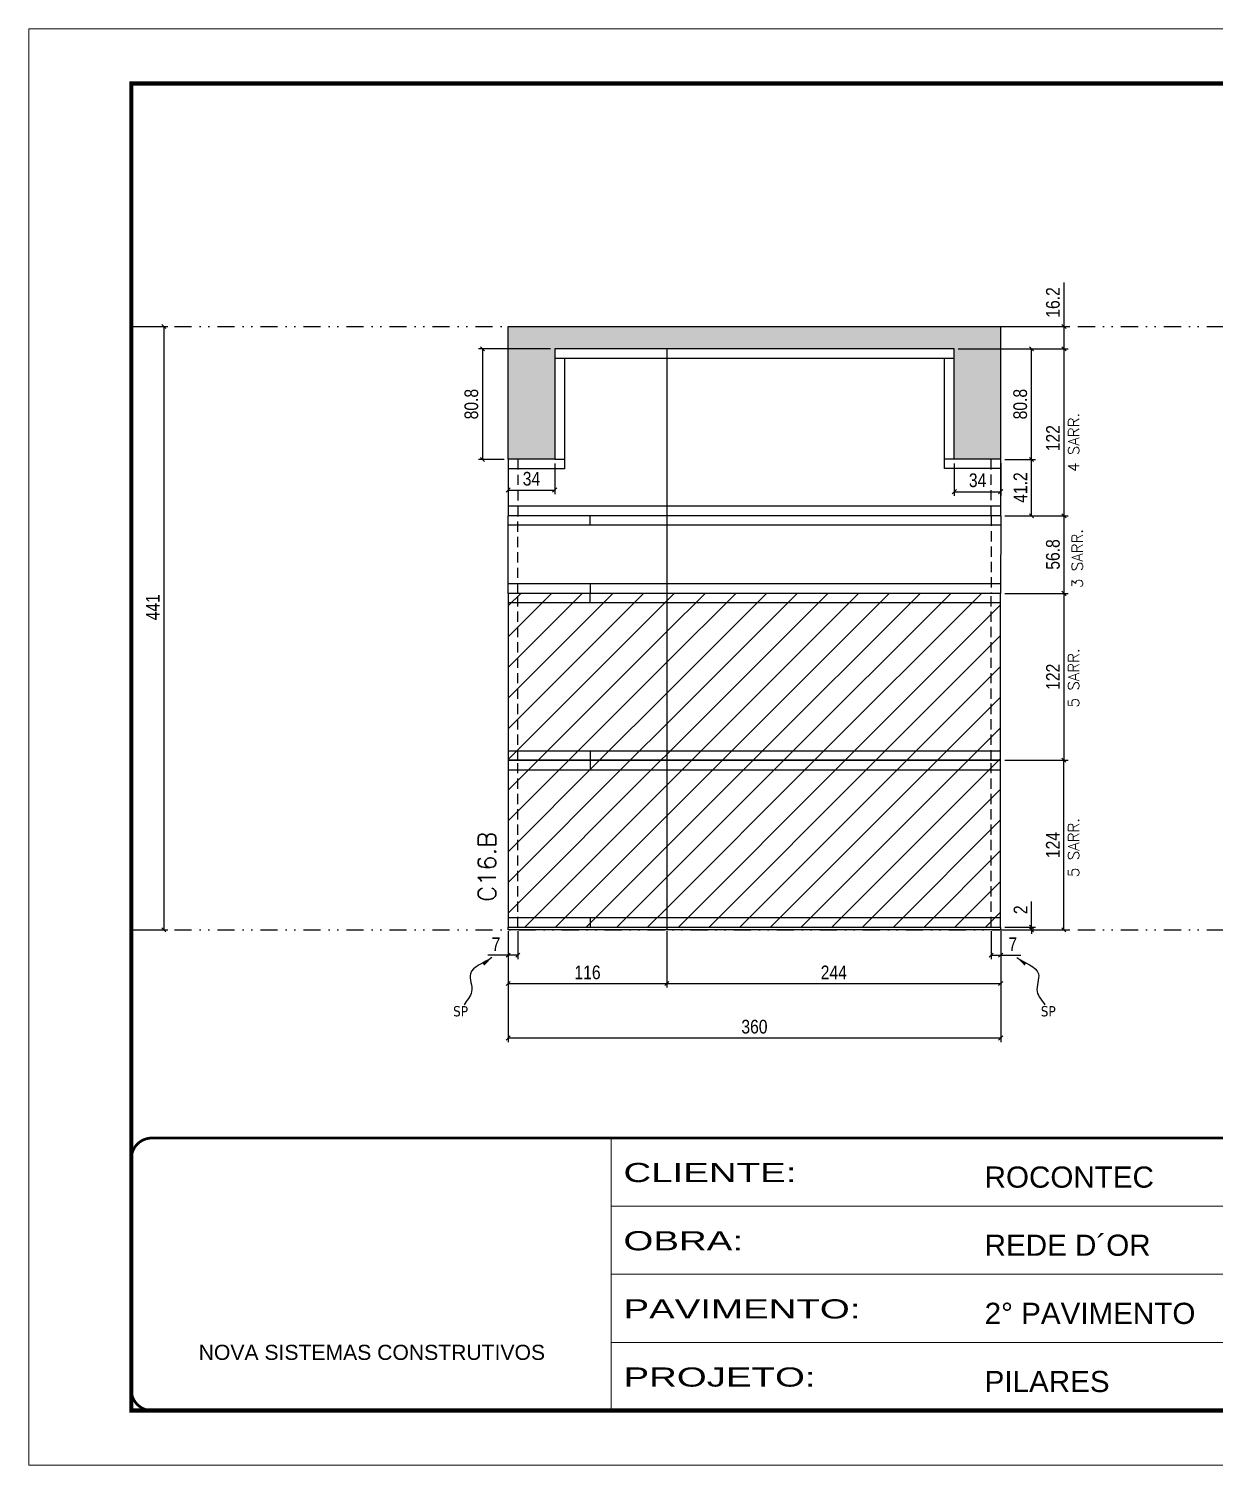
# Model space of a CAD drawing. Extents: x 2949 to 9203, y -16089 to 12527.
# Drawn here: x 6133 to 6999, y -13792 to -12742 of the extents above; entities that cross this region are included whole.
import ezdxf

# ---------------------------------------------------------------- set-up
doc = ezdxf.new("R2010")
doc.units = 0
for name, pattern in [('CONTINUO', [0]), ('DASHED', [0.75, 0.5, -0.25]), ('DIVIDE2', [0.625, 0.25, -0.125, 0, -0.125, 0, -0.125]), ('HIDDEN', [0.375, 0.25, -0.125])]:
    doc.linetypes.add(name, pattern=pattern)
for name, color, linetype in [('COTA', 241, 'Continuous'), ('cotas', 4, 'Continuous'), ('Nível', 160, 'Continuous'), ('Painéis', 200, 'Continuous'), ('SARR_2.2x7', 40, 'Continuous'), ('Sarrafo de Pressão', 42, 'HIDDEN'), ('texto', 7, 'Continuous')]:
    doc.layers.add(name, color=color, linetype=linetype)
for name, color, linetype, lineweight in [('Folhas', 255, 'Continuous', 9), ('Hachura', 251, 'Continuous', 9), ('SARRAFO DE PRESSAO', 251, 'DASHED', 9), ('Texto Seção', 7, 'Continuous', 15)]:
    doc.layers.add(name, color=color, linetype=linetype, lineweight=lineweight)
doc.styles.add('ARIAL', font='arial.ttf')
doc.styles.add('COTA TECNICA', font='techl___.ttf', dxfattribs={"height": 10})
doc.styles.add('COTA TECNICA-50', font='techl___.ttf', dxfattribs={"height": 10})
doc.styles.add('REGUA-120', font='ROMANS.shx', dxfattribs={"height": 15})
doc.styles.add('ROMANS', font='romans.shx')
doc.styles.get("Standard").update_dxf_attribs({"font": 'arial.ttf'})
doc.styles.add('Tecnologia', font='')
doc.styles.get('Tecnologia').set_extended_font_data('Forgotten Futurist')
doc.dimstyles.new('COTA PAINEL-50', dxfattribs={"dimtxt": 10, "dimasz": 3, "dimexe": 3, "dimexo": 3, "dimgap": 3, "dimtad": 1, "dimdec": 1, "dimzin": 12, "dimdsep": 46, "dimtxsty": 'COTA TECNICA-50', "dimblk1": 'OBLIQUE', "dimblk2": 'OBLIQUE', "dimsah": 1, "dimcen": 0.9, "dimclrd": 4, "dimclre": 4, "dimclrt": 240, "dimadec": 1, "dimazin": 3, "dimtfac": 1, "dimtdec": 1, "dimtmove": 0, "dimatfit": 3, "dimfxl": 1, "dimtolj": 1, "dimtzin": 12, "dimarcsym": 0})
doc.dimstyles.new('PAINEL', dxfattribs={"dimtxt": 10, "dimasz": 3, "dimexe": 3, "dimexo": 3, "dimgap": 3, "dimtad": 1, "dimdec": 1, "dimzin": 12, "dimdsep": 46, "dimtxsty": 'COTA TECNICA', "dimblk1": 'OBLIQUE', "dimblk2": 'OBLIQUE', "dimsah": 1, "dimcen": 0.9, "dimclrd": 4, "dimclre": 4, "dimclrt": 240, "dimadec": 1, "dimazin": 3, "dimtfac": 1, "dimtdec": 1, "dimtmove": 0, "dimatfit": 3, "dimfxl": 1, "dimtolj": 1, "dimtzin": 12, "dimarcsym": 0})
doc.dimstyles.get("Standard").update_dxf_attribs({"dimtxt": 0.18, "dimasz": 0.18, "dimexe": 0.18, "dimexo": 0.0625, "dimgap": 0.09, "dimtad": 0, "dimtih": 1, "dimtoh": 1, "dimdec": 4, "dimzin": 0, "dimdsep": 46, "dimtxsty": 'Standard', "dimcen": 0.09, "dimadec": 0, "dimazin": 0, "dimtfac": 1, "dimtdec": 4, "dimtofl": 0, "dimtmove": 0, "dimatfit": 3, "dimfxl": 1, "dimtolj": 1, "dimtzin": 0, "dimarcsym": 0})
pattern_1 = [(45, (-127643.467, -36496.372), (-11.2253202, 11.2253202), [])]

# ---------------------------------------------------------------- blocks, each defined once
blk = doc.blocks.new('9999999999')
at = {"color": 30, "linetype": 'CONTINUO'}
for p, q in [((98564.6, 34230.2), (98564.6, 34429.4)), ((98564.6, 34379.6), (99584, 34379.6)), ((98564.6, 34329.8), (99488, 34329.8)), ((98564.6, 34280), (99488, 34280))]:
    blk.add_line(p, q, dxfattribs=at)
at = {"color": 30, "linetype": 'CONTINUO', "const_width": 2}
blk.add_lwpolyline([(99584, 34230.2), (99584, 34414.4, 0.414214), (99569, 34429.4), (98229, 34429.4, 0.414214), (98214, 34414.4), (98214, 34245.2, 0.414214), (98229, 34230.2), (99584, 34230.2)], format="xyb", dxfattribs=at)
at = {"layer": 'Folhas'}
blk.add_lwpolyline([(98139, 34190.2), (99624, 34190.2), (99624, 35240.2), (98139, 35240.2)], close=True, dxfattribs=at)
at = {"layer": 'Folhas', "color": 30, "const_width": 3}
blk.add_lwpolyline([(98214, 34230.2), (99584, 34230.2), (99584, 35200.2), (98214, 35200.2)], close=True, dxfattribs=at)
at = {"color": 7, "linetype": 'Continuous', "ltscale": 5, "style": 'ARIAL'}
for s, height, p in [('ROCONTEC', 15.48, (98837.7, 34393.1)), ('REDE D´OR', 15.48, (98837.7, 34343.3)), ('2° PAVIMENTO', 15.483, (98837.7, 34293.5)), ('NOVA SISTEMAS CONSTRUTIVOS', 11.059, (98263.2, 34267.2)), ('PILARES', 15.48, (98837.7, 34243.7))]:
    blk.add_text(s, height=height, dxfattribs=at).set_placement(p)
at = {"layer": 'Folhas', "color": 7, "style": 'Tecnologia', "width": 1.5}
for s, p in [('CLIENTE:', (98573.7, 34397.2)), ('OBRA:', (98573.7, 34347.3)), ('PAVIMENTO:', (98573.7, 34297.5)), ('PROJETO:', (98573.7, 34247.7))]:
    blk.add_text(s, height=14, dxfattribs=at).set_placement(p)
blk = doc.blocks.new('_Oblique')
at = {"color": 0, "linetype": 'ByBlock', "lineweight": -2}
blk.add_line((-0.5, -0.5), (0.5, 0.5), dxfattribs=at)
blk = doc.blocks.new('*D3017')
at = {"layer": 'cotas', "color": 4, "linetype": 'ByBlock', "lineweight": -2, "transparency": 16777216}
for p, q in [((6210.5, -12959.6), (6234.3, -12959.6)), ((6231.3, -12959.6), (6231.3, -13400.6)), ((6210.5, -13400.6), (6234.3, -13400.6))]:
    blk.add_line(p, q, dxfattribs=at)
at = {"layer": 'Defpoints', "color": 0, "linetype": 'ByBlock', "transparency": 16777216}
for p in [(6207.5, -12959.6), (6207.5, -13400.6), (6231.3, -13400.6)]:
    blk.add_point(p, dxfattribs=at)
at = {"layer": 'cotas', "color": 4, "linetype": 'ByBlock', "lineweight": -2, "transparency": 16777216, "xscale": 3, "yscale": 3, "zscale": 3}
for p, rotation in [((6231.3, -12959.6), 90), ((6231.3, -13400.6), 270)]:
    blk.add_blockref('_Oblique', p, dxfattribs=dict(at, rotation=rotation))
at = {"layer": 'cotas', "color": 240, "linetype": 'ByBlock', "transparency": 16777216, "insert": (6223.2, -13164.8), "char_height": 10, "attachment_point": 5, "rotation": 90, "style": 'COTA TECNICA'}
blk.add_mtext('\\A1;441', dxfattribs=at)
blk = doc.blocks.new('*D3004')
at = {"layer": 'COTA', "color": 4, "lineweight": -2, "transparency": 16777216}
for p, q in [((6483, -13401.6), (6483, -13482.6)), ((6843, -13401.6), (6843, -13482.6)), ((6483, -13479.6), (6843, -13479.6))]:
    blk.add_line(p, q, dxfattribs=at)
at = {"layer": 'Defpoints', "color": 0, "transparency": 16777216}
for p in [(6483, -13398.6), (6843, -13398.6), (6843, -13479.6)]:
    blk.add_point(p, dxfattribs=at)
at = {"layer": 'COTA', "color": 4, "lineweight": -2, "transparency": 16777216, "xscale": 3, "yscale": 3, "zscale": 3, "rotation": 180}
blk.add_blockref('_Oblique', (6483, -13479.6), dxfattribs=at)
at = {"layer": 'COTA', "color": 4, "lineweight": -2, "transparency": 16777216, "xscale": 3, "yscale": 3, "zscale": 3}
blk.add_blockref('_Oblique', (6843, -13479.6), dxfattribs=at)
at = {"layer": 'COTA', "color": 240, "transparency": 16777216, "insert": (6663, -13471.4), "char_height": 10, "attachment_point": 5, "style": 'COTA TECNICA'}
blk.add_mtext('\\A1;360', dxfattribs=at)
blk = doc.blocks.new('*D3005')
at = {"layer": 'COTA', "color": 4, "lineweight": -2, "transparency": 16777216}
for p, q in [((6846, -12975.9), (6892.3, -12975.9)), ((6889.3, -13097.9), (6889.3, -12975.9)), ((6846, -13097.9), (6892.3, -13097.9))]:
    blk.add_line(p, q, dxfattribs=at)
at = {"layer": 'Defpoints', "color": 0, "transparency": 16777216}
for p in [(6843, -12975.9), (6889.3, -12975.9), (6843, -13097.9)]:
    blk.add_point(p, dxfattribs=at)
at = {"layer": 'COTA', "color": 4, "lineweight": -2, "transparency": 16777216, "xscale": 3, "yscale": 3, "zscale": 3}
for p, rotation in [((6889.3, -12975.9), 90), ((6889.3, -13097.9), 270)]:
    blk.add_blockref('_Oblique', p, dxfattribs=dict(at, rotation=rotation))
at = {"layer": 'COTA', "color": 240, "transparency": 16777216, "insert": (6881.2, -13041.2), "char_height": 10, "attachment_point": 5, "rotation": 90, "style": 'COTA TECNICA'}
blk.add_mtext('\\A1;122', dxfattribs=at)
blk = doc.blocks.new('*D3006')
at = {"layer": 'COTA', "color": 4, "lineweight": -2, "transparency": 16777216}
for p, q in [((6483, -13403.6), (6483, -13422.1)), ((6490, -13401.6), (6490, -13422.1)), ((6483, -13419.1), (6468.2, -13419.1)), ((6490, -13419.1), (6483, -13419.1))]:
    blk.add_line(p, q, dxfattribs=at)
at = {"layer": 'Defpoints', "color": 0, "transparency": 16777216}
for p in [(6483, -13400.6), (6490, -13398.6), (6483, -13419.1)]:
    blk.add_point(p, dxfattribs=at)
at = {"layer": 'COTA', "color": 4, "lineweight": -2, "transparency": 16777216, "xscale": 3, "yscale": 3, "zscale": 3, "rotation": 180}
blk.add_blockref('_Oblique', (6483, -13419.1), dxfattribs=at)
at = {"layer": 'COTA', "color": 4, "lineweight": -2, "transparency": 16777216, "xscale": 3, "yscale": 3, "zscale": 3}
blk.add_blockref('_Oblique', (6490, -13419.1), dxfattribs=at)
at = {"layer": 'COTA', "color": 240, "transparency": 16777216, "insert": (6474.1, -13411.1), "char_height": 10, "attachment_point": 5, "style": 'COTA TECNICA-50'}
blk.add_mtext('\\A1;7', dxfattribs=at)
blk = doc.blocks.new('*D3007')
at = {"layer": 'COTA', "color": 4, "lineweight": -2, "transparency": 16777216}
for p, q in [((6836, -13401.6), (6836, -13422.1)), ((6843, -13403.6), (6843, -13422.1)), ((6836, -13419.1), (6843, -13419.1)), ((6843, -13419.1), (6857.7, -13419.1))]:
    blk.add_line(p, q, dxfattribs=at)
at = {"layer": 'Defpoints', "color": 0, "transparency": 16777216}
for p in [(6836, -13398.6), (6843, -13400.6), (6843, -13419.1)]:
    blk.add_point(p, dxfattribs=at)
at = {"layer": 'COTA', "color": 4, "lineweight": -2, "transparency": 16777216, "xscale": 3, "yscale": 3, "zscale": 3, "rotation": 180}
blk.add_blockref('_Oblique', (6836, -13419.1), dxfattribs=at)
at = {"layer": 'COTA', "color": 4, "lineweight": -2, "transparency": 16777216, "xscale": 3, "yscale": 3, "zscale": 3}
blk.add_blockref('_Oblique', (6843, -13419.1), dxfattribs=at)
at = {"layer": 'COTA', "color": 240, "transparency": 16777216, "insert": (6851.8, -13411.1), "char_height": 10, "attachment_point": 5, "style": 'COTA TECNICA-50'}
blk.add_mtext('\\A1;7', dxfattribs=at)
blk = doc.blocks.new('*D3008')
at = {"layer": 'COTA', "color": 4, "lineweight": -2, "transparency": 16777216}
for p, q in [((6846, -13276.6), (6892.2, -13276.6)), ((6889.2, -13400.6), (6889.2, -13276.6)), ((6846, -13400.6), (6892.2, -13400.6))]:
    blk.add_line(p, q, dxfattribs=at)
at = {"layer": 'Defpoints', "color": 0, "transparency": 16777216}
for p in [(6843, -13276.6), (6889.2, -13276.6), (6843, -13400.6)]:
    blk.add_point(p, dxfattribs=at)
at = {"layer": 'COTA', "color": 4, "lineweight": -2, "transparency": 16777216, "xscale": 3, "yscale": 3, "zscale": 3}
for p, rotation in [((6889.2, -13276.6), 90), ((6889.2, -13400.6), 270)]:
    blk.add_blockref('_Oblique', p, dxfattribs=dict(at, rotation=rotation))
at = {"layer": 'COTA', "color": 240, "transparency": 16777216, "insert": (6881.1, -13338.6), "char_height": 10, "attachment_point": 5, "rotation": 90, "style": 'COTA TECNICA-50'}
blk.add_mtext('\\A1;124', dxfattribs=at)
blk = doc.blocks.new('*D3009')
at = {"layer": 'COTA', "color": 4, "lineweight": -2, "transparency": 16777216}
for p, q in [((6865.5, -13398.6), (6865.5, -13379.8)), ((6846, -13398.6), (6868.5, -13398.6)), ((6846, -13400.6), (6868.5, -13400.6)), ((6865.5, -13400.6), (6865.5, -13398.6)), ((6865.5, -13400.6), (6865.5, -13403.6))]:
    blk.add_line(p, q, dxfattribs=at)
at = {"layer": 'Defpoints', "color": 0, "transparency": 16777216}
for p in [(6843, -13398.6), (6843, -13400.6), (6865.5, -13400.6)]:
    blk.add_point(p, dxfattribs=at)
at = {"layer": 'COTA', "color": 4, "lineweight": -2, "transparency": 16777216, "xscale": 3, "yscale": 3, "zscale": 3}
for p, rotation in [((6865.5, -13398.6), 270), ((6865.5, -13400.6), 90)]:
    blk.add_blockref('_Oblique', p, dxfattribs=dict(at, rotation=rotation))
at = {"layer": 'COTA', "color": 240, "transparency": 16777216, "insert": (6857.5, -13385.9), "char_height": 10, "attachment_point": 5, "rotation": 90, "style": 'COTA TECNICA-50'}
blk.add_mtext('\\A1;2', dxfattribs=at)
blk = doc.blocks.new('*D3010')
at = {"layer": 'COTA', "color": 4, "linetype": 'ByBlock', "lineweight": -2, "transparency": 16777216}
for p, q in [((6846, -13154.6), (6892.2, -13154.6)), ((6889.2, -13154.6), (6889.2, -13276.6)), ((6846, -13276.6), (6892.2, -13276.6))]:
    blk.add_line(p, q, dxfattribs=at)
at = {"layer": 'Defpoints', "color": 0, "linetype": 'ByBlock', "transparency": 16777216}
for p in [(6843, -13154.6), (6843, -13276.6), (6889.2, -13276.6)]:
    blk.add_point(p, dxfattribs=at)
at = {"layer": 'COTA', "color": 4, "linetype": 'ByBlock', "lineweight": -2, "transparency": 16777216, "xscale": 3, "yscale": 3, "zscale": 3}
for p, rotation in [((6889.2, -13154.6), 90), ((6889.2, -13276.6), 270)]:
    blk.add_blockref('_Oblique', p, dxfattribs=dict(at, rotation=rotation))
at = {"layer": 'COTA', "color": 240, "linetype": 'ByBlock', "transparency": 16777216, "insert": (6881.2, -13215.6), "char_height": 10, "attachment_point": 5, "rotation": 90, "style": 'COTA TECNICA'}
blk.add_mtext('\\A1;122', dxfattribs=at)
blk = doc.blocks.new('*D3011')
at = {"layer": 'COTA', "color": 4, "linetype": 'ByBlock', "lineweight": -2, "transparency": 16777216}
for p, q in [((6483, -13403.6), (6483, -13442.8)), ((6599, -13401.6), (6599, -13442.8)), ((6483, -13439.8), (6599, -13439.8))]:
    blk.add_line(p, q, dxfattribs=at)
at = {"layer": 'Defpoints', "color": 0, "linetype": 'ByBlock', "transparency": 16777216}
for p in [(6483, -13400.6), (6599, -13398.6), (6599, -13439.8)]:
    blk.add_point(p, dxfattribs=at)
at = {"layer": 'COTA', "color": 4, "linetype": 'ByBlock', "lineweight": -2, "transparency": 16777216, "xscale": 3, "yscale": 3, "zscale": 3, "rotation": 180}
blk.add_blockref('_Oblique', (6483, -13439.8), dxfattribs=at)
at = {"layer": 'COTA', "color": 4, "linetype": 'ByBlock', "lineweight": -2, "transparency": 16777216, "xscale": 3, "yscale": 3, "zscale": 3}
blk.add_blockref('_Oblique', (6599, -13439.8), dxfattribs=at)
at = {"layer": 'COTA', "color": 240, "linetype": 'ByBlock', "transparency": 16777216, "insert": (6541, -13431.7), "char_height": 10, "attachment_point": 5, "style": 'COTA TECNICA'}
blk.add_mtext('\\A1;116', dxfattribs=at)
blk = doc.blocks.new('*D3012')
at = {"layer": 'COTA', "color": 4, "linetype": 'ByBlock', "lineweight": -2, "transparency": 16777216}
for p, q in [((6599, -13401.6), (6599, -13442.8)), ((6843, -13403.6), (6843, -13442.8)), ((6599, -13439.8), (6843, -13439.8))]:
    blk.add_line(p, q, dxfattribs=at)
at = {"layer": 'Defpoints', "color": 0, "linetype": 'ByBlock', "transparency": 16777216}
for p in [(6599, -13398.6), (6843, -13400.6), (6843, -13439.8)]:
    blk.add_point(p, dxfattribs=at)
at = {"layer": 'COTA', "color": 4, "linetype": 'ByBlock', "lineweight": -2, "transparency": 16777216, "xscale": 3, "yscale": 3, "zscale": 3, "rotation": 180}
blk.add_blockref('_Oblique', (6599, -13439.8), dxfattribs=at)
at = {"layer": 'COTA', "color": 4, "linetype": 'ByBlock', "lineweight": -2, "transparency": 16777216, "xscale": 3, "yscale": 3, "zscale": 3}
blk.add_blockref('_Oblique', (6843, -13439.8), dxfattribs=at)
at = {"layer": 'COTA', "color": 240, "linetype": 'ByBlock', "transparency": 16777216, "insert": (6721, -13431.7), "char_height": 10, "attachment_point": 5, "style": 'COTA TECNICA'}
blk.add_mtext('\\A1;244', dxfattribs=at)
blk = doc.blocks.new('*D3024')
at = {"layer": 'COTA', "color": 4, "linetype": 'ByBlock', "lineweight": -2, "transparency": 16777216}
for p, q in [((6514, -12975.9), (6461.2, -12975.9)), ((6464.2, -12975.9), (6464.2, -13056.7)), ((6480, -13056.7), (6461.2, -13056.7))]:
    blk.add_line(p, q, dxfattribs=at)
at = {"layer": 'Defpoints', "color": 0, "linetype": 'ByBlock', "transparency": 16777216}
for p in [(6517, -12975.9), (6464.2, -13056.7), (6483, -13056.7)]:
    blk.add_point(p, dxfattribs=at)
at = {"layer": 'COTA', "color": 4, "linetype": 'ByBlock', "lineweight": -2, "transparency": 16777216, "xscale": 3, "yscale": 3, "zscale": 3}
for p, rotation in [((6464.2, -12975.9), 90), ((6464.2, -13056.7), 270)]:
    blk.add_blockref('_Oblique', p, dxfattribs=dict(at, rotation=rotation))
at = {"layer": 'COTA', "color": 240, "linetype": 'ByBlock', "transparency": 16777216, "insert": (6456.1, -13016.3), "char_height": 10, "attachment_point": 5, "rotation": 90, "style": 'COTA TECNICA'}
blk.add_mtext('\\A1;80.8', dxfattribs=at)
blk = doc.blocks.new('*D3015')
at = {"layer": 'COTA', "color": 4, "lineweight": -2, "transparency": 16777216}
for p, q in [((6846, -13097.9), (6892.3, -13097.9)), ((6889.3, -13154.6), (6889.3, -13097.9)), ((6846, -13154.6), (6892.3, -13154.6))]:
    blk.add_line(p, q, dxfattribs=at)
at = {"layer": 'Defpoints', "color": 0, "transparency": 16777216}
for p in [(6843, -13097.9), (6889.3, -13097.9), (6843, -13154.6)]:
    blk.add_point(p, dxfattribs=at)
at = {"layer": 'COTA', "color": 4, "lineweight": -2, "transparency": 16777216, "xscale": 3, "yscale": 3, "zscale": 3}
for p, rotation in [((6889.3, -13097.9), 90), ((6889.3, -13154.6), 270)]:
    blk.add_blockref('_Oblique', p, dxfattribs=dict(at, rotation=rotation))
at = {"layer": 'COTA', "color": 240, "transparency": 16777216, "insert": (6881.2, -13126.2), "char_height": 10, "attachment_point": 5, "rotation": 90, "style": 'COTA TECNICA'}
blk.add_mtext('\\A1;56.8', dxfattribs=at)
blk = doc.blocks.new('*D3243')
at = {"layer": 'COTA', "color": 4, "lineweight": -2, "transparency": 16777216}
for p, q in [((6889.3, -12959.6), (6889.3, -12927.4)), ((6846, -12959.6), (6892.3, -12959.6)), ((6889.3, -12975.9), (6889.3, -12959.6)), ((6812, -12975.9), (6892.3, -12975.9))]:
    blk.add_line(p, q, dxfattribs=at)
at = {"layer": 'Defpoints', "color": 0, "transparency": 16777216}
for p in [(6843, -12959.6), (6889.3, -12959.6), (6809, -12975.9)]:
    blk.add_point(p, dxfattribs=at)
at = {"layer": 'COTA', "color": 4, "lineweight": -2, "transparency": 16777216, "xscale": 3, "yscale": 3, "zscale": 3}
for p, rotation in [((6889.3, -12959.6), 90), ((6889.3, -12975.9), 270)]:
    blk.add_blockref('_Oblique', p, dxfattribs=dict(at, rotation=rotation))
at = {"layer": 'COTA', "color": 240, "transparency": 16777216, "insert": (6881.2, -12942), "char_height": 10, "attachment_point": 5, "rotation": 90, "style": 'COTA TECNICA-50'}
blk.add_mtext('\\A1;16.2', dxfattribs=at)
blk = doc.blocks.new('*D3387')
at = {"layer": 'COTA', "color": 4, "lineweight": -2, "transparency": 16777216}
for p, q in [((6483, -13059.7), (6483, -13082.1)), ((6517, -13059.7), (6517, -13082.1)), ((6483, -13079.1), (6517, -13079.1))]:
    blk.add_line(p, q, dxfattribs=at)
at = {"layer": 'Defpoints', "color": 0, "transparency": 16777216}
for p in [(6483, -13056.7), (6517, -13056.7), (6517, -13079.1)]:
    blk.add_point(p, dxfattribs=at)
at = {"layer": 'COTA', "color": 4, "lineweight": -2, "transparency": 16777216, "xscale": 3, "yscale": 3, "zscale": 3, "rotation": 180}
blk.add_blockref('_Oblique', (6483, -13079.1), dxfattribs=at)
at = {"layer": 'COTA', "color": 4, "lineweight": -2, "transparency": 16777216, "xscale": 3, "yscale": 3, "zscale": 3}
blk.add_blockref('_Oblique', (6517, -13079.1), dxfattribs=at)
at = {"layer": 'COTA', "color": 240, "transparency": 16777216, "insert": (6500, -13070.9), "char_height": 10, "attachment_point": 5, "style": 'COTA TECNICA-50'}
blk.add_mtext('\\A1;34', dxfattribs=at)
blk = doc.blocks.new('*D3388')
at = {"layer": 'COTA', "color": 4, "lineweight": -2, "transparency": 16777216}
for p, q in [((6809.1, -13059.7), (6809.1, -13083.3)), ((6843, -13059.4), (6843, -13083.3)), ((6809.1, -13080.3), (6843, -13080.3))]:
    blk.add_line(p, q, dxfattribs=at)
at = {"layer": 'Defpoints', "color": 0, "transparency": 16777216}
for p in [(6809.1, -13056.7), (6843, -13056.4), (6843, -13080.3)]:
    blk.add_point(p, dxfattribs=at)
at = {"layer": 'COTA', "color": 4, "lineweight": -2, "transparency": 16777216, "xscale": 3, "yscale": 3, "zscale": 3, "rotation": 180}
blk.add_blockref('_Oblique', (6809.1, -13080.3), dxfattribs=at)
at = {"layer": 'COTA', "color": 4, "lineweight": -2, "transparency": 16777216, "xscale": 3, "yscale": 3, "zscale": 3}
blk.add_blockref('_Oblique', (6843, -13080.3), dxfattribs=at)
at = {"layer": 'COTA', "color": 240, "transparency": 16777216, "insert": (6826.1, -13072), "char_height": 10, "attachment_point": 5, "style": 'COTA TECNICA-50'}
blk.add_mtext('\\A1;34', dxfattribs=at)
blk = doc.blocks.new('*D3389')
at = {"layer": 'COTA', "color": 4, "lineweight": -2, "transparency": 16777216}
for p, q in [((6846, -13056.7), (6868.5, -13056.7)), ((6865.5, -13097.9), (6865.5, -13056.7)), ((6846, -13097.9), (6868.5, -13097.9))]:
    blk.add_line(p, q, dxfattribs=at)
at = {"layer": 'Defpoints', "color": 0, "transparency": 16777216}
for p in [(6843, -13056.7), (6865.5, -13056.7), (6843, -13097.9)]:
    blk.add_point(p, dxfattribs=at)
at = {"layer": 'COTA', "color": 4, "lineweight": -2, "transparency": 16777216, "xscale": 3, "yscale": 3, "zscale": 3}
for p, rotation in [((6865.5, -13056.7), 90), ((6865.5, -13097.9), 270)]:
    blk.add_blockref('_Oblique', p, dxfattribs=dict(at, rotation=rotation))
at = {"layer": 'COTA', "color": 240, "transparency": 16777216, "insert": (6857.4, -13077.3), "char_height": 10, "attachment_point": 5, "rotation": 90, "style": 'COTA TECNICA-50'}
blk.add_mtext('\\A1;41.2', dxfattribs=at)
blk = doc.blocks.new('*D3390')
at = {"layer": 'COTA', "color": 4, "lineweight": -2, "transparency": 16777216}
for p, q in [((6812, -12975.9), (6868.5, -12975.9)), ((6865.5, -13056.7), (6865.5, -12975.9)), ((6846, -13056.7), (6868.5, -13056.7))]:
    blk.add_line(p, q, dxfattribs=at)
at = {"layer": 'Defpoints', "color": 0, "transparency": 16777216}
for p in [(6809, -12975.9), (6865.5, -12975.9), (6843, -13056.7)]:
    blk.add_point(p, dxfattribs=at)
at = {"layer": 'COTA', "color": 4, "lineweight": -2, "transparency": 16777216, "xscale": 3, "yscale": 3, "zscale": 3}
for p, rotation in [((6865.5, -12975.9), 90), ((6865.5, -13056.7), 270)]:
    blk.add_blockref('_Oblique', p, dxfattribs=dict(at, rotation=rotation))
at = {"layer": 'COTA', "color": 240, "transparency": 16777216, "insert": (6857.3, -13016.3), "char_height": 10, "attachment_point": 5, "rotation": 90, "style": 'COTA TECNICA-50'}
blk.add_mtext('\\A1;80.8', dxfattribs=at)

msp = doc.modelspace()

# ---------------------------------------------------------------- hatches: boundary and pattern name
at = {"layer": 'COTA', "linetype": 'ByBlock'}
h = msp.add_hatch(dxfattribs=at)
h.set_pattern_fill('AR-CONC', color=256, scale=0.03)
h.paths.add_polyline_path([(6843.04, -12959.63), (6483.04, -12959.63), (6483.04, -13056.65), (6517.04, -13056.65), (6517.04, -12975.85), (6809.04, -12975.85), (6809.06, -13056.65), (6843.04, -13056.65)])
at = {"layer": 'Hachura', "linetype": 'ByBlock'}
h = msp.add_hatch(dxfattribs=at)
h.set_pattern_fill('ANSI31', color=256, scale=5)
h.set_pattern_definition(pattern_1)
h.paths.add_polyline_path([(6598.97, -13276.63), (6598.97, -13154.63), (6482.97, -13154.63), (6482.97, -13276.63)])
h = msp.add_hatch(dxfattribs=at)
h.set_pattern_fill('ANSI31', color=256, scale=5)
h.set_pattern_definition(pattern_1)
h.paths.add_polyline_path([(6598.97, -13154.63), (6598.97, -13276.63), (6842.97, -13276.63), (6842.97, -13154.63)])
h = msp.add_hatch(dxfattribs=at)
h.set_pattern_fill('ANSI31', color=256, scale=5)
h.set_pattern_definition(pattern_1)
h.paths.add_polyline_path([(6482.97, -13276.63), (6482.97, -13398.63), (6598.97, -13398.63), (6598.97, -13276.63)])
h = msp.add_hatch(dxfattribs=at)
h.set_pattern_fill('ANSI31', color=256, scale=5)
h.set_pattern_definition(pattern_1)
h.paths.add_polyline_path([(6842.97, -13398.63), (6842.97, -13276.63), (6598.97, -13276.63), (6598.97, -13398.63)])

# ---------------------------------------------------------------- linework, layer by layer
at = {"layer": 'COTA', "linetype": 'ByBlock'}
for p, q in [((6483.04, -13056.65), (6483.04, -12959.63)), ((6483.04, -12959.63), (6843.04, -12959.63)), ((6843.04, -13056.65), (6843.04, -12959.63))]:
    msp.add_line(p, q, dxfattribs=at)
at = {"layer": 'Nível', "color": 4, "linetype": 'DIVIDE2', "ltscale": 50}
for p, q in [((6207.53, -12959.63), (7577.53, -12959.63)), ((6207.53, -13400.63), (7577.53, -13400.63))]:
    msp.add_line(p, q, dxfattribs=at)
at = {"layer": 'Painéis'}
for p, q in [((6809.04, -12975.85), (6517.04, -12975.85)), ((6517.04, -12975.85), (6517.04, -13056.65)), ((6599.04, -12975.85), (6598.97, -13276.63)), ((6809.06, -13056.65), (6809.04, -12975.85)), ((6517.04, -13056.65), (6483.04, -13056.65)), ((6483.04, -13056.65), (6483.04, -13097.85)), ((6843.04, -13056.65), (6809.06, -13056.65)), ((6843.04, -13097.85), (6843.04, -13056.65)), ((6482.97, -13154.63), (6483.04, -13097.85)), ((6843.04, -13097.85), (6483.04, -13097.85)), ((6843.04, -13097.85), (6842.97, -13154.63)), ((6482.97, -13154.63), (6482.97, -13276.63)), ((6842.97, -13154.63), (6482.97, -13154.63)), ((6842.97, -13276.63), (6842.97, -13154.63)), ((6842.97, -13276.63), (6482.97, -13276.63)), ((6482.97, -13276.63), (6482.97, -13398.63)), ((6482.97, -13276.63), (6842.97, -13276.63)), ((6598.97, -13276.63), (6598.97, -13400.63)), ((6842.97, -13398.63), (6842.97, -13276.63)), ((6482.97, -13398.63), (6842.97, -13398.63)), ((6482.97, -13398.63), (6842.97, -13398.63)), ((6482.97, -13400.63), (6482.97, -13398.63)), ((6842.97, -13400.63), (6482.97, -13400.63)), ((6842.97, -13398.63), (6842.97, -13400.63))]:
    msp.add_line(p, q, dxfattribs=at)
at = {"layer": 'SARR_2.2x7'}
for p, q in [((6599.04, -12982.85), (6517.04, -12982.85)), ((6524.04, -12982.85), (6524.04, -13056.65)), ((6809.04, -12982.85), (6599.04, -12982.85)), ((6802.04, -13063.35), (6802.04, -12982.85)), ((6517.04, -13056.65), (6524.04, -13056.65)), ((6524.04, -13056.65), (6524.04, -13063.65)), ((6809.06, -13056.65), (6802.04, -13056.65)), ((6524.04, -13063.65), (6483.04, -13063.65)), ((6843.04, -13063.35), (6802.04, -13063.35)), ((6599.04, -13090.85), (6483.04, -13090.85)), ((6843.04, -13090.85), (6599.04, -13090.85)), ((6543.04, -13104.85), (6543.04, -13097.85)), ((6543.04, -13104.85), (6483.04, -13104.85)), ((6843.04, -13104.85), (6543.04, -13104.85)), ((6542.97, -13147.63), (6482.97, -13147.63)), ((6842.97, -13147.63), (6542.97, -13147.63)), ((6542.97, -13147.63), (6542.97, -13154.63)), ((6542.97, -13161.63), (6542.97, -13154.63)), ((6542.97, -13161.63), (6482.97, -13161.63)), ((6842.97, -13161.63), (6542.97, -13161.63)), ((6482.97, -13269.63), (6542.97, -13269.63)), ((6542.97, -13269.63), (6842.97, -13269.63)), ((6542.97, -13269.63), (6542.97, -13276.63)), ((6542.97, -13276.63), (6542.97, -13283.63)), ((6482.97, -13283.63), (6542.97, -13283.63)), ((6542.97, -13283.63), (6842.97, -13283.63)), ((6482.97, -13391.63), (6542.97, -13391.63)), ((6542.97, -13391.63), (6842.97, -13391.63)), ((6542.97, -13391.63), (6542.97, -13398.63))]:
    msp.add_line(p, q, dxfattribs=at)
at = {"layer": 'Sarrafo de Pressão', "ltscale": 30}
for p, q in [((6490.04, -13056.65), (6490.04, -13097.85)), ((6836.04, -13097.85), (6836.04, -13056.65)), ((6489.97, -13154.63), (6490.04, -13097.85)), ((6836.04, -13097.85), (6835.97, -13154.63)), ((6489.97, -13276.63), (6489.97, -13154.63)), ((6835.97, -13276.63), (6835.97, -13154.63)), ((6489.97, -13398.63), (6489.97, -13276.63)), ((6835.97, -13398.63), (6835.97, -13276.63))]:
    msp.add_line(p, q, dxfattribs=at)

# ---------------------------------------------------------------- block references
at = {"layer": 'SARRAFO DE PRESSAO', "color": 6, "linetype": 'ByBlock'}
msp.add_blockref('9999999999', (-92006.44, -47982.12), dxfattribs=at)

# ---------------------------------------------------------------- texts
at = {"layer": 'texto', "color": 0, "char_height": 7.5, "attachment_point": 5}
for insert in [(6448.2, -13460.13), (6877.75, -13460.13)]:
    msp.add_mtext('{\\fTahoma|b0|i0|c0|p34;\\C4;SP}', dxfattribs=dict(at, insert=insert))
at = {"layer": 'Texto Seção', "linetype": 'Continuous', "style": 'ROMANS'}
for s, p in [('4 SARR.', (6900.34, -13065.86)), ('3 SARR.', (6902.93, -13150.74)), ('5 SARR.', (6900.27, -13238.04)), ('5 SARR.', (6900.27, -13362.04))]:
    msp.add_text(s, height=8, rotation=90, dxfattribs=at).set_placement(p)
at = {"layer": 'Texto Seção', "insert": (6474.03, -13380.17), "char_height": 13, "width": 285.3299, "attachment_point": 7, "rotation": 90, "style": 'REGUA-120'}
msp.add_mtext('C16.B', dxfattribs=at)

# ---------------------------------------------------------------- dimensions: what is measured, and where the dimension line sits
at = {"layer": 'COTA'}
for base, p1, p2, angle, dimstyle, picture, middle in [((6889.28, -12959.63), (6809.04, -12975.85), (6843.04, -12959.63), 90, 'COTA PAINEL-50', '*D3243', (6881.18, -12942.01)), ((6865.46, -12975.85), (6843.04, -13056.65), (6809.04, -12975.85), 90, 'COTA PAINEL-50', '*D3390', (6857.33, -13016.25)), ((6865.46, -13056.65), (6843.04, -13097.85), (6843.04, -13056.65), 90, 'COTA PAINEL-50', '*D3389', (6857.39, -13077.25)), ((6889.28, -13097.85), (6842.97, -13154.63), (6843.04, -13097.85), 90, 'PAINEL', '*D3015', (6881.15, -13126.24)), ((6889.21, -13276.63), (6842.97, -13400.63), (6842.97, -13276.63), 90, 'COTA PAINEL-50', '*D3008', (6881.14, -13338.63)), ((6482.97, -13419.14), (6489.97, -13398.63), (6482.97, -13400.63), 180, 'COTA PAINEL-50', '*D3006', (6474.11, -13411.07))]:
    dim = msp.add_linear_dim(base=base, p1=p1, p2=p2, angle=angle, dimstyle=dimstyle, dxfattribs=at)
    dim.commit()
    dim.dimension.update_dxf_attribs({"geometry": picture, "text_midpoint": middle})
at = {"layer": 'COTA', "linetype": 'ByBlock'}
for base, p1, p2, picture, middle in [((6464.21, -13056.65), (6517.04, -12975.85), (6483.04, -13056.65), '*D3024', (6456.09, -13016.25)), ((6889.21, -13276.63), (6842.97, -13154.63), (6842.97, -13276.63), '*D3010', (6881.15, -13215.63))]:
    dim = msp.add_linear_dim(base=base, p1=p1, p2=p2, angle=90, dimstyle='PAINEL', dxfattribs=at)
    dim.commit()
    dim.dimension.update_dxf_attribs({"geometry": picture, "text_midpoint": middle})
at = {"layer": 'COTA'}
dim = msp.add_linear_dim(base=(6889.28, -12975.85), p1=(6843.04, -13097.85), p2=(6843.04, -12975.85), angle=90, dimstyle='PAINEL', override={"dimarcsym": 2}, dxfattribs=at)
dim.commit()
dim.dimension.update_dxf_attribs({"geometry": '*D3005', "text_midpoint": (6889.28, -13041.15), "dimtype": 160})
for base, p1, p2, picture, middle in [((6517.04, -13079.12), (6483.04, -13056.65), (6517.04, -13056.65), '*D3387', (6500.04, -13070.9)), ((6843.04, -13080.26), (6809.06, -13056.65), (6843.04, -13056.35), '*D3388', (6826.05, -13072.04)), ((6842.97, -13419.14), (6835.97, -13398.63), (6842.97, -13400.63), '*D3007', (6851.84, -13411.07))]:
    dim = msp.add_linear_dim(base=base, p1=p1, p2=p2, dimstyle='COTA PAINEL-50', dxfattribs=at)
    dim.commit()
    dim.dimension.update_dxf_attribs({"geometry": picture, "text_midpoint": middle})
dim = msp.add_linear_dim(base=(6865.5, -13400.63), p1=(6842.97, -13398.63), p2=(6842.97, -13400.63), angle=90, dimstyle='COTA PAINEL-50', dxfattribs=at)
dim.commit()
dim.dimension.update_dxf_attribs({"geometry": '*D3009', "text_midpoint": (6865.5, -13385.89), "dimtype": 160})
dim = msp.add_linear_dim(base=(6842.97, -13479.65), p1=(6482.97, -13398.63), p2=(6842.97, -13398.63), dimstyle='PAINEL', override={"dimarcsym": 2}, dxfattribs=at)
dim.commit()
dim.dimension.update_dxf_attribs({"geometry": '*D3004', "text_midpoint": (6662.97, -13471.43)})
at = {"layer": 'COTA', "linetype": 'ByBlock'}
dim = msp.add_linear_dim(base=(6598.97, -13439.79), p1=(6482.97, -13400.63), p2=(6598.97, -13398.63), dimstyle='PAINEL', dxfattribs=at)
dim.commit()
dim.dimension.update_dxf_attribs({"geometry": '*D3011', "text_midpoint": (6540.97, -13431.69)})
dim = msp.add_linear_dim(base=(6842.97, -13439.79), p1=(6598.97, -13398.63), p2=(6842.97, -13400.63), dimstyle='PAINEL', override={"dimtmove": 1}, dxfattribs=at)
dim.commit()
dim.dimension.update_dxf_attribs({"geometry": '*D3012', "text_midpoint": (6720.97, -13431.72)})
at = {"layer": 'cotas', "linetype": 'ByBlock'}
dim = msp.add_linear_dim(base=(6231.25, -13400.63), p1=(6207.53, -12959.63), p2=(6207.53, -13400.63), angle=90, dimstyle='PAINEL', dxfattribs=at)
dim.commit()
dim.dimension.update_dxf_attribs({"geometry": '*D3017', "text_midpoint": (6231.25, -13164.79), "dimtype": 160})

# ---------------------------------------------------------------- leaders
at = {"layer": 'COTA', "path_type": 1}
for points in [[(6471.14, -13420.82), (6455.36, -13432.65), (6456.28, -13445.66), (6450.73, -13455.44)], [(6854.8, -13420.82), (6870.59, -13432.65), (6869.66, -13445.66), (6875.21, -13455.44)]]:
    msp.add_leader(points, dimstyle='Standard', override={"dimasz": 8}, dxfattribs=at)

doc.saveas('drawing.dxf')
